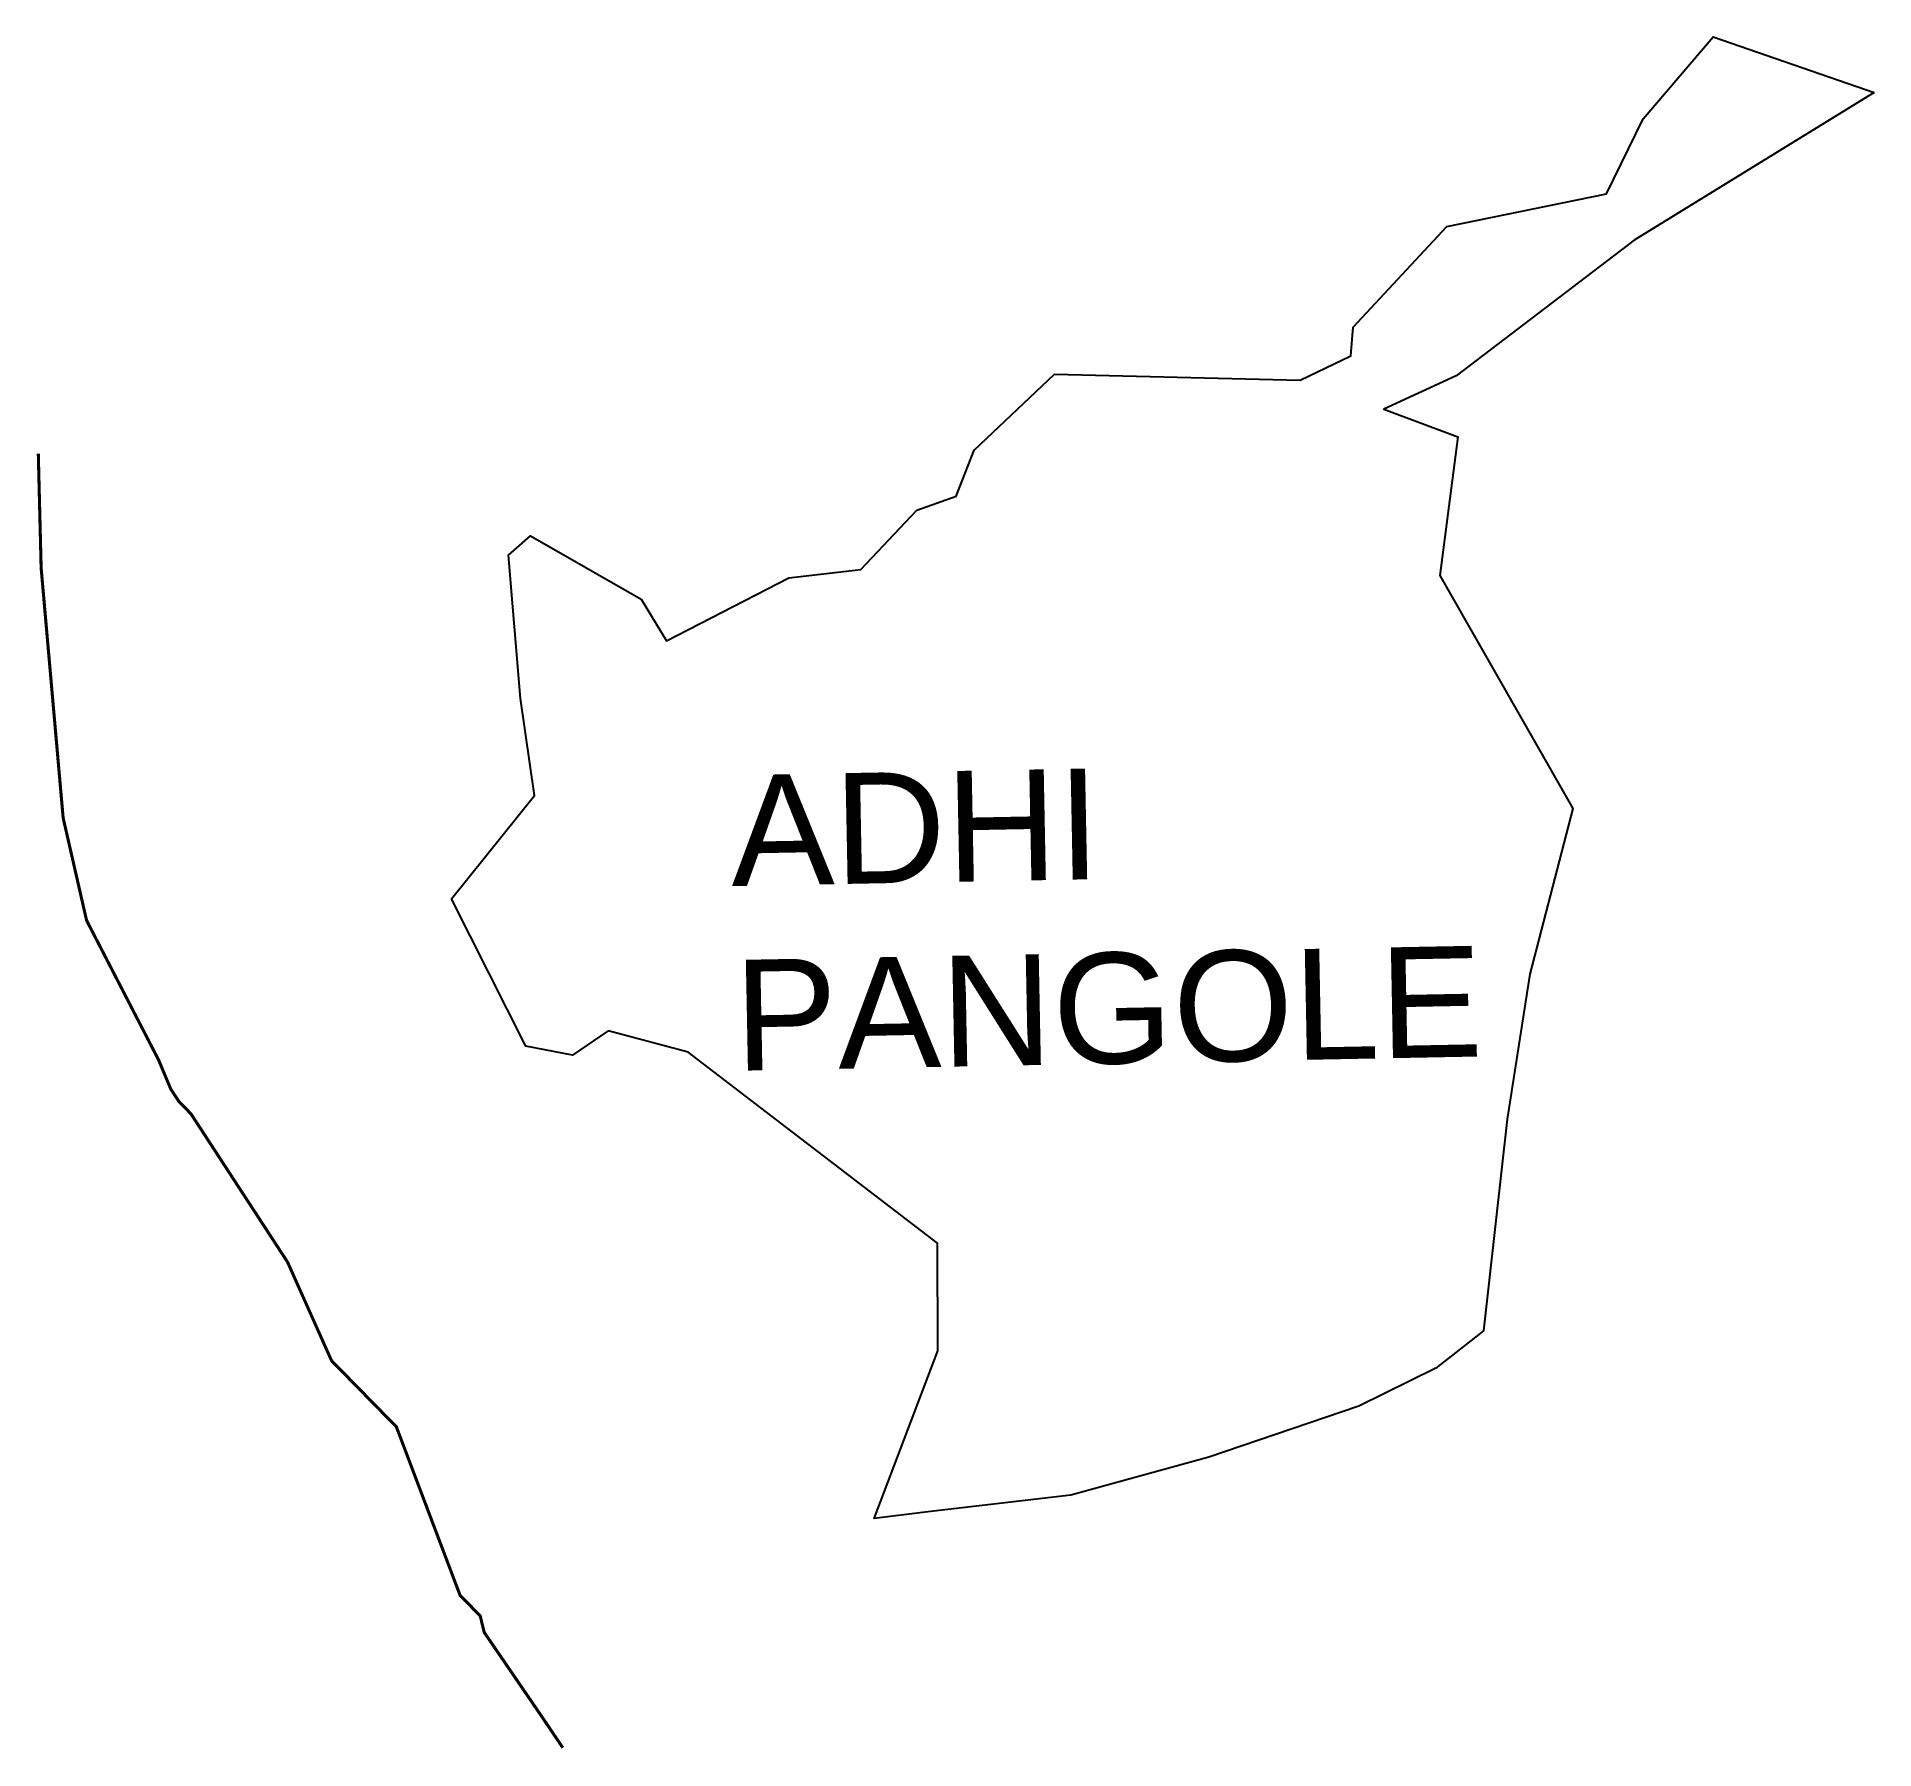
# Model space of a CAD drawing. Header units: metres. Extents: x 278696 to 280500, y 2034952 to 2036633.
import ezdxf

# ---------------------------------------------------------------- set-up
doc = ezdxf.new("R2010")
doc.units = ezdxf.units.M
for name, color, linetype in [('LOW TIDE LINE', 5, 'Continuous'), ('village', 3, 'Continuous'), ('VILLAGE NAME', 250, 'Continuous')]:
    doc.layers.add(name, color=color, linetype=linetype)
doc.styles.get("Standard").update_dxf_attribs({"font": 'calibri.ttf'})

msp = doc.modelspace()

# ---------------------------------------------------------------- linework, layer by layer
at = {"layer": 'LOW TIDE LINE', "lineweight": 18}
msp.add_lwpolyline([(279212.7, 2034953.9, 3.01, 3.01, 0), (279190.9, 2034986.2, 3.01, 3.01, 0), (279135.6, 2035067.1, 3.01, 3.01, 0), (279131.7, 2035083.2, 3.01, 3.01, 0), (279111.9, 2035103.5, 3.01, 3.01, 0), (279049.4, 2035268.8, 3.01, 3.01, 0), (278985.8, 2035333.7, 3.01, 3.01, 0), (278942.6, 2035430.5, 3.01, 3.01, 0), (278847.8, 2035576, 3.01, 3.01, 0), (278835.9, 2035588.2, 3.01, 3.01, 0), (278828, 2035600.3, 3.01, 3.01, 0), (278816.2, 2035628.6, 3.01, 3.01, 0), (278745.4, 2035765.8, 3.01, 3.01, 0), (278722.4, 2035866.4, 3.01, 3.01, 0), (278700.8, 2036111.6, 3.01, 3.01, 0), (278698, 2036224, 3.01, 3.01, 0)], format="xyseb", dxfattribs=at)
at = {"layer": 'village', "color": 3}
msp.add_polyline3d([(280499.7, 2036578.3, 0), (280264, 2036433.4, 0), (280089.4, 2036300.3, 0), (280018.3, 2036267.7, 0), (280090.9, 2036240.3, 0), (280073.4, 2036104.5, 0), (280204, 2035875.7, 0), (280161.6, 2035713.2, 0), (280139.5, 2035570.9, 0), (280116.3, 2035363.1, 0), (280069.6, 2035326.4, 0), (279993.8, 2035289.1, 0), (279846.6, 2035239.2, 0), (279711.4, 2035201.9, 0), (279570.9, 2035185.5, 0), (279518.2, 2035178.7, 0), (279580.8, 2035343.4, 0), (279580.3, 2035449.1, 0), (279335.9, 2035636.6, 0), (279257.1, 2035657.4, 0), (279222.2, 2035633.7, 0), (279176.3, 2035642.4, 0), (279103.6, 2035787, 0), (279185.1, 2035888.4, 0), (279171.2, 2035983.5, 0), (279159.5, 2036124.3, 0), (279181, 2036143.2, 0), (279289.5, 2036081.1, 0), (279314.5, 2036040.2, 0), (279434.6, 2036102, 0), (279505.1, 2036110.1, 0), (279560.2, 2036168.6, 0), (279598.9, 2036182.2, 0), (279616.5, 2036227.3, 0), (279695.1, 2036301.8, 0), (279936.2, 2036296.1, 0), (279985.9, 2036320, 0), (279988.2, 2036348.1, 0), (280080.2, 2036447, 0), (280237, 2036478.9, 0), (280273, 2036552.4, 0), (280341.5, 2036633.1, 0)], close=True, dxfattribs=at)

# ---------------------------------------------------------------- texts
at = {"layer": 'VILLAGE NAME', "insert": (279376.4, 2035908.2), "char_height": 108.748, "attachment_point": 1, "rotation": 1.1028}
msp.add_mtext_dynamic_manual_height_columns('{\\fArial|b0|i0|c0|p34;ADHI PANGOLE}', width=726.929, gutter_width=543.7, heights=[0], dxfattribs=at)

doc.saveas('drawing.dxf')
